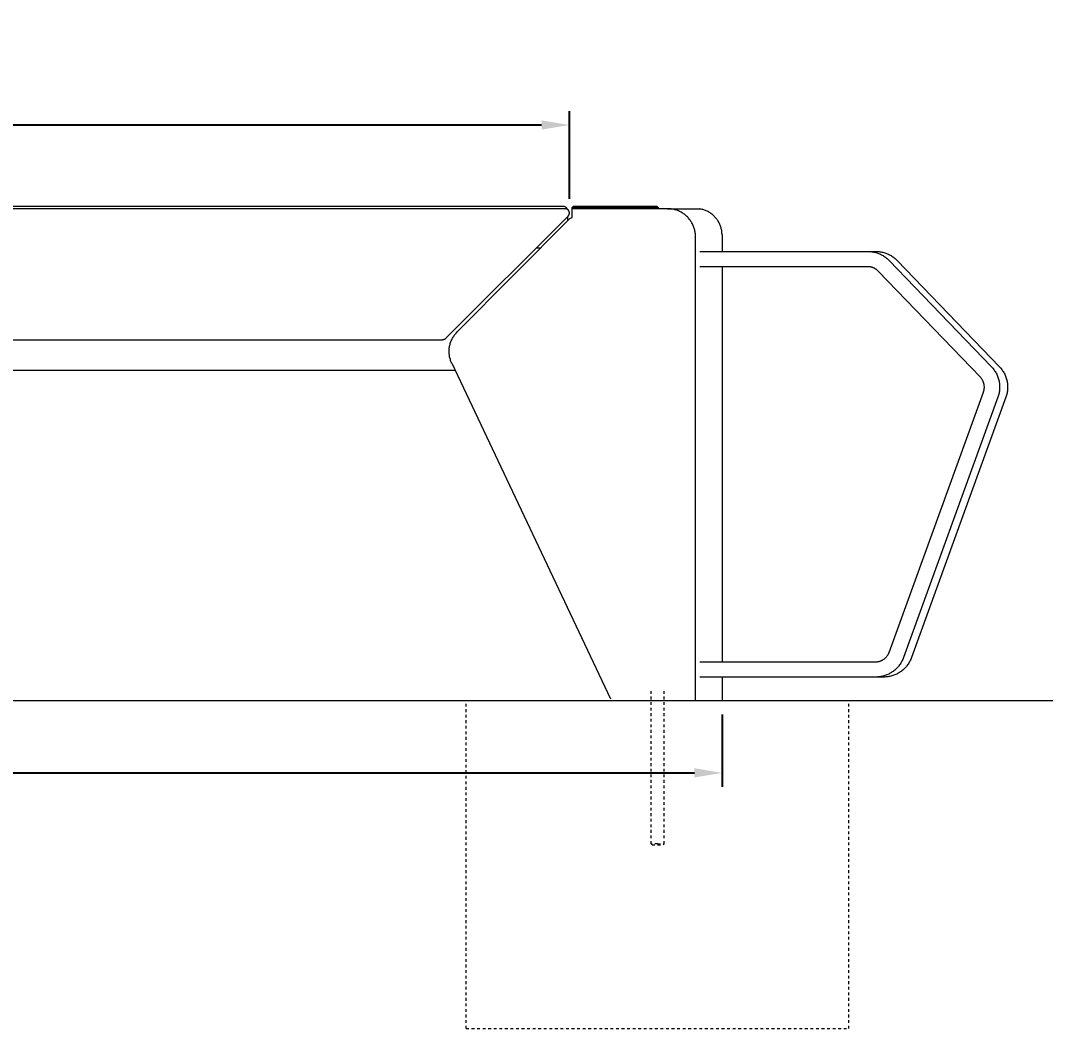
# Model space of a CAD drawing. Header units: inches. Extents: x -9 to 197, y 0 to 134.
# Drawn here: x 89.69 to 126.59, y 94.48 to 130.79 of the extents above; entities that cross this region are included whole.
import ezdxf

# ---------------------------------------------------------------- set-up
doc = ezdxf.new("R2010")
doc.units = ezdxf.units.IN
doc.linetypes.add('HIDDEN', pattern=[1.905, 1.27, -0.635])
for name, color, linetype, lineweight in [('ZANO_R', 7, 'Continuous', 0), ('ZANO_R_przerywana', 250, 'HIDDEN', 0), ('ZANO_W', 1, 'Continuous', 0)]:
    doc.layers.add(name, color=color, linetype=linetype, lineweight=lineweight)
doc.styles.get("Standard").update_dxf_attribs({"font": 'arial.ttf'})
doc.dimstyles.new('amerykanie', dxfattribs={"dimtxt": 50, "dimasz": 50, "dimexe": 0.5, "dimexo": 0.5, "dimgap": 1, "dimtad": 1, "dimdec": 0, "dimzin": 0, "dimlunit": 5, "dimtxsty": 'Standard', "dimcen": 0.09, "dimclrd": 1, "dimclre": 1, "dimclrt": 1, "dimazin": 0, "dimtfac": 1, "dimtdec": 0, "dimtmove": 0, "dimatfit": 3, "dimfxl": 1, "dimtzin": 0, "dimarcsym": 1})

# ---------------------------------------------------------------- blocks, each defined once
blk = doc.blocks.new('*D380')
at = {"layer": 'ZANO_W', "color": 1, "lineweight": -2}
for p, q in [((5.555, 105.792), (5.555, 103.187)), ((114.95, 105.792), (114.95, 103.187)), ((6.555, 103.687), (113.95, 103.687))]:
    blk.add_line(p, q, dxfattribs=at)
at = {"layer": 'ZANO_W', "color": 1}
for points in [[(6.555, 103.854), (6.555, 103.521), (5.555, 103.687)], [(113.95, 103.521), (113.95, 103.854), (114.95, 103.687)]]:
    blk.add_solid(points, dxfattribs=at)
at = {"layer": 'ZANO_W', "color": 1, "insert": (60.252, 105.028), "char_height": 1.625, "attachment_point": 5}
blk.add_mtext('109 3/8', dxfattribs=at)
blk = doc.blocks.new('*D383')
at = {"layer": 'ZANO_W', "color": 1, "lineweight": -2}
for p, q in [((11.08, 124.399), (11.08, 127.523)), ((109.45, 124.365), (109.45, 127.523)), ((12.08, 127.023), (108.45, 127.023))]:
    blk.add_line(p, q, dxfattribs=at)
at = {"layer": 'ZANO_W', "color": 1}
for points in [[(12.08, 127.19), (12.08, 126.856), (11.08, 127.023)], [(108.45, 126.856), (108.45, 127.19), (109.45, 127.023)]]:
    blk.add_solid(points, dxfattribs=at)
at = {"layer": 'ZANO_W', "color": 1, "insert": (60.265, 128.364), "char_height": 1.625, "attachment_point": 5}
blk.add_mtext('98 3/8', dxfattribs=at)
blk = doc.blocks.new('*D398')
at = {"layer": 'ZANO_W', "color": 1, "lineweight": -2}
blk.add_arc((156.245, 106.292), 5.938, 93.9709, 170.339, dxfattribs=at)
at = {"layer": 'ZANO_W', "color": 1}
for points in [[(155.831, 112.048), (155.836, 112.382), (156.834, 112.2)], [(150.225, 107.302), (150.557, 107.274), (150.307, 106.292)]]:
    blk.add_solid(points, dxfattribs=at)
at = {"layer": 'ZANO_W', "color": 1, "insert": (151.36, 111.687), "char_height": 1.625, "attachment_point": 5, "rotation": 42.155}
blk.add_mtext("95%%d41'", dxfattribs=at)

msp = doc.modelspace()

# ---------------------------------------------------------------- linework, layer by layer
at = {"layer": 'ZANO_R'}
for p, q in [((109.23097, 124.08774), (11.19509, 124.08774)), ((109.29301, 124.009), (11.23011, 124.009)), ((109.23634, 124.08765), (109.23097, 124.08774)), ((109.2417, 124.08738), (109.23634, 124.08765)), ((109.24705, 124.08692), (109.2417, 124.08738)), ((109.25238, 124.08628), (109.24705, 124.08692)), ((109.25769, 124.08546), (109.25238, 124.08628)), ((109.26296, 124.08446), (109.25769, 124.08546)), ((109.2682, 124.08328), (109.26296, 124.08446)), ((109.2734, 124.08192), (109.2682, 124.08328)), ((109.27854, 124.08038), (109.2734, 124.08192)), ((109.28363, 124.07868), (109.27854, 124.08038)), ((109.28866, 124.07679), (109.28363, 124.07868)), ((109.29362, 124.07474), (109.28866, 124.07679)), ((109.29839, 124.00891), (109.29301, 124.009)), ((109.29851, 124.07252), (109.29362, 124.07474)), ((109.30376, 124.00863), (109.29839, 124.00891)), ((109.30332, 124.07014), (109.29851, 124.07252)), ((109.30805, 124.06759), (109.30332, 124.07014)), ((109.30912, 124.00817), (109.30376, 124.00863)), ((109.31269, 124.06488), (109.30805, 124.06759)), ((109.31445, 124.00753), (109.30912, 124.00817)), ((109.31723, 124.06202), (109.31269, 124.06488)), ((109.31977, 124.00671), (109.31445, 124.00753)), ((109.32167, 124.059), (109.31723, 124.06202)), ((109.32505, 124.0057), (109.31977, 124.00671)), ((109.32601, 124.05584), (109.32167, 124.059)), ((109.3303, 124.00452), (109.32505, 124.0057)), ((109.33023, 124.05252), (109.32601, 124.05584)), ((109.33434, 124.04907), (109.33023, 124.05252)), ((109.3355, 124.00316), (109.3303, 124.00452)), ((109.33833, 124.04548), (109.33434, 124.04907)), ((109.34065, 124.00162), (109.3355, 124.00316)), ((109.3422, 124.04175), (109.33833, 124.04548)), ((109.34575, 123.9999), (109.34065, 124.00162)), ((109.34593, 124.03789), (109.3422, 124.04175)), ((109.35079, 123.99802), (109.34575, 123.9999)), ((109.34953, 124.03391), (109.34593, 124.03789)), ((109.353, 124.02981), (109.34953, 124.03391)), ((109.35575, 123.99596), (109.35079, 123.99802)), ((109.35632, 124.02559), (109.353, 124.02981)), ((109.3595, 124.02126), (109.35632, 124.02559)), ((109.36253, 124.01683), (109.3595, 124.02126)), ((109.3654, 124.0123), (109.36253, 124.01683)), ((109.36812, 124.00767), (109.3654, 124.0123)), ((109.37068, 124.00295), (109.36812, 124.00767)), ((109.37308, 123.99814), (109.37068, 124.00295)), ((109.37531, 123.99326), (109.37308, 123.99814)), ((109.54595, 124.04837), (109.58532, 124.08774)), ((109.74281, 124.04837), (109.54595, 124.04837)), ((109.54595, 124.009), (109.54595, 124.04837)), ((112.88952, 124.009), (109.54595, 124.009)), ((109.54595, 123.69402), (109.54595, 124.009)), ((109.74281, 124.08774), (109.58532, 124.08774)), ((112.23764, 124.08774), (109.74281, 124.08774)), ((112.23764, 124.04837), (109.74281, 124.04837)), ((112.39453, 124.08774), (112.23764, 124.08774)), ((112.43375, 124.04837), (112.23764, 124.04837)), ((112.60752, 124.08774), (112.39453, 124.08774)), ((112.64532, 124.04837), (112.43375, 124.04837)), ((112.64532, 124.05008), (112.60752, 124.08774)), ((112.64532, 124.05008), (112.64532, 124.04837)), ((112.64532, 124.04837), (112.64532, 124.009)), ((112.97696, 124.009), (112.88952, 124.009)), ((112.97696, 124.009), (114.00364, 124.009)), ((113.01168, 124.00867), (112.97696, 124.009)), ((113.04636, 124.00715), (113.01168, 124.00867)), ((113.08097, 124.00444), (113.04636, 124.00715)), ((113.11547, 124.00053), (113.08097, 124.00444)), ((113.14981, 123.99544), (113.11547, 124.00053)), ((114.00364, 124.009), (114.13048, 124.0004)), ((114.16237, 123.99546), (114.13048, 124.0004)), ((109.40437, 123.74015), (104.99472, 119.3305)), ((109.46055, 123.6599), (105.40962, 119.56743)), ((109.36065, 123.99373), (109.35575, 123.99596)), ((109.36546, 123.99134), (109.36065, 123.99373)), ((109.3702, 123.98879), (109.36546, 123.99134)), ((109.37484, 123.98607), (109.3702, 123.98879)), ((109.37938, 123.9832), (109.37484, 123.98607)), ((109.37737, 123.9883), (109.37531, 123.99326)), ((109.37927, 123.98328), (109.37737, 123.9883)), ((109.38361, 123.98064), (109.37913, 123.98366)), ((109.38383, 123.98017), (109.37938, 123.9832)), ((109.38799, 123.97747), (109.38361, 123.98064)), ((109.38817, 123.977), (109.38383, 123.98017)), ((109.39226, 123.97415), (109.38799, 123.97747)), ((109.3924, 123.97367), (109.38817, 123.977)), ((109.40482, 123.74015), (109.38846, 123.72379)), ((109.38846, 123.58708), (109.38846, 123.72424)), ((109.39641, 123.97069), (109.39226, 123.97415)), ((109.39651, 123.97021), (109.3924, 123.97367)), ((109.40044, 123.96708), (109.39641, 123.97069)), ((109.4005, 123.96661), (109.39651, 123.97021)), ((109.40435, 123.96334), (109.40044, 123.96708)), ((109.40437, 123.96287), (109.4005, 123.96661)), ((109.40812, 123.95947), (109.40435, 123.96334)), ((109.40811, 123.959), (109.40437, 123.96287)), ((109.40437, 123.74015), (109.40811, 123.74402)), ((109.40482, 123.74015), (109.40856, 123.74402)), ((109.41171, 123.95501), (109.40811, 123.959)), ((109.40811, 123.74402), (109.41171, 123.74801)), ((109.41176, 123.95547), (109.40812, 123.95947)), ((109.40856, 123.74402), (109.41216, 123.74801)), ((109.41517, 123.9509), (109.41171, 123.95501)), ((109.41171, 123.74801), (109.41517, 123.75212)), ((109.41526, 123.95135), (109.41176, 123.95547)), ((109.41216, 123.74801), (109.41562, 123.75212)), ((109.4185, 123.94667), (109.41517, 123.9509)), ((109.41517, 123.75212), (109.4185, 123.75635)), ((109.41861, 123.94711), (109.41526, 123.95135)), ((109.41562, 123.75212), (109.41895, 123.75635)), ((109.42167, 123.94233), (109.4185, 123.94667)), ((109.4185, 123.75635), (109.42167, 123.76069)), ((109.42182, 123.94276), (109.41861, 123.94711)), ((109.41895, 123.75635), (109.42212, 123.76069)), ((109.4247, 123.93788), (109.42167, 123.94233)), ((109.42167, 123.76069), (109.4247, 123.76514)), ((109.42488, 123.9383), (109.42182, 123.94276)), ((109.42212, 123.76069), (109.42515, 123.76514)), ((109.42757, 123.93334), (109.4247, 123.93788)), ((109.4247, 123.76514), (109.42757, 123.76968)), ((109.42778, 123.93374), (109.42488, 123.9383)), ((109.42515, 123.76514), (109.42802, 123.76968)), ((109.43029, 123.9287), (109.42757, 123.93334)), ((109.42757, 123.76968), (109.43029, 123.77432)), ((109.43052, 123.92908), (109.42778, 123.93374)), ((109.42802, 123.76968), (109.43074, 123.77432)), ((109.43284, 123.92396), (109.43029, 123.9287)), ((109.43029, 123.77432), (109.43284, 123.77906)), ((109.4331, 123.92433), (109.43052, 123.92908)), ((109.43074, 123.77432), (109.43329, 123.77906)), ((109.43523, 123.91915), (109.43284, 123.92396)), ((109.43284, 123.77906), (109.43523, 123.78387)), ((109.43552, 123.91949), (109.4331, 123.92433)), ((109.43329, 123.77906), (109.43568, 123.78387)), ((109.43746, 123.91425), (109.43523, 123.91915)), ((109.43523, 123.78387), (109.43746, 123.78877)), ((109.43777, 123.91457), (109.43552, 123.91949)), ((109.43568, 123.78387), (109.43791, 123.78877)), ((109.43952, 123.90929), (109.43746, 123.91425)), ((109.43746, 123.78877), (109.43952, 123.79374)), ((109.43985, 123.90958), (109.43777, 123.91457)), ((109.43791, 123.78877), (109.43997, 123.79374)), ((109.4414, 123.90425), (109.43952, 123.90929)), ((109.43952, 123.79374), (109.4414, 123.79877)), ((109.44176, 123.90452), (109.43985, 123.90958)), ((109.43997, 123.79374), (109.44185, 123.79877)), ((109.44312, 123.89915), (109.4414, 123.90425)), ((109.4414, 123.79877), (109.44312, 123.80387)), ((109.44349, 123.8994), (109.44176, 123.90452)), ((109.44185, 123.79877), (109.44357, 123.80387)), ((109.44466, 123.894), (109.44312, 123.89915)), ((109.44312, 123.80387), (109.44466, 123.80902)), ((109.44504, 123.89422), (109.44349, 123.8994)), ((109.44357, 123.80387), (109.44511, 123.80902)), ((109.44602, 123.8888), (109.44466, 123.894)), ((109.44466, 123.80902), (109.44602, 123.81422)), ((109.44642, 123.889), (109.44504, 123.89422)), ((109.44511, 123.80902), (109.44647, 123.81422)), ((109.4472, 123.88355), (109.44602, 123.8888)), ((109.44602, 123.81422), (109.4472, 123.81947)), ((109.44762, 123.88372), (109.44642, 123.889)), ((109.44647, 123.81422), (109.44765, 123.81947)), ((109.44821, 123.87827), (109.4472, 123.88355)), ((109.4472, 123.81947), (109.44821, 123.82475)), ((109.44863, 123.87841), (109.44762, 123.88372)), ((109.44765, 123.81947), (109.44866, 123.82475)), ((109.44903, 123.87295), (109.44821, 123.87827)), ((109.44821, 123.82475), (109.44903, 123.83007)), ((109.44946, 123.87307), (109.44863, 123.87841)), ((109.44866, 123.82475), (109.44948, 123.83007)), ((109.44967, 123.86762), (109.44903, 123.87295)), ((109.44903, 123.83007), (109.44967, 123.8354)), ((109.45011, 123.8677), (109.44946, 123.87307)), ((109.44948, 123.83007), (109.45012, 123.8354)), ((109.45013, 123.86226), (109.44967, 123.86762)), ((109.44967, 123.8354), (109.45013, 123.84076)), ((109.45058, 123.86232), (109.45011, 123.8677)), ((109.45012, 123.8354), (109.45058, 123.84076)), ((109.45041, 123.85689), (109.45013, 123.86226)), ((109.45013, 123.84076), (109.45041, 123.84613)), ((109.4505, 123.85151), (109.45041, 123.85689)), ((109.45041, 123.84613), (109.4505, 123.85151)), ((109.45085, 123.85692), (109.45058, 123.86232)), ((109.45058, 123.84076), (109.45086, 123.84613)), ((109.45095, 123.85151), (109.45085, 123.85692)), ((109.45086, 123.84613), (109.45095, 123.85151)), ((109.46055, 123.6599), (109.54595, 123.69402)), ((113.18395, 123.98917), (113.14981, 123.99544)), ((113.21786, 123.98172), (113.18395, 123.98917)), ((113.25149, 123.97311), (113.21786, 123.98172)), ((113.2848, 123.96334), (113.25149, 123.97311)), ((113.31776, 123.95243), (113.2848, 123.96334)), ((113.35032, 123.94039), (113.31776, 123.95243)), ((113.38245, 123.92724), (113.35032, 123.94039)), ((113.4141, 123.91298), (113.38245, 123.92724)), ((113.44525, 123.89764), (113.4141, 123.91298)), ((113.47585, 123.88124), (113.44525, 123.89764)), ((113.50586, 123.8638), (113.47585, 123.88124)), ((113.53525, 123.84532), (113.50586, 123.8638)), ((113.56399, 123.82585), (113.53525, 123.84532)), ((113.59205, 123.8054), (113.56399, 123.82585)), ((113.61937, 123.78399), (113.59205, 123.8054)), ((113.64595, 123.76165), (113.61937, 123.78399)), ((113.67174, 123.73841), (113.64595, 123.76165)), ((113.69671, 123.7143), (113.67174, 123.73841)), ((113.72084, 123.68933), (113.69671, 123.7143)), ((113.74409, 123.66356), (113.72084, 123.68933)), ((113.76644, 123.63699), (113.74409, 123.66356)), ((113.78786, 123.60967), (113.76644, 123.63699)), ((114.19407, 123.98943), (114.16237, 123.99546)), ((114.22554, 123.98232), (114.19407, 123.98943)), ((114.25676, 123.97414), (114.22554, 123.98232)), ((114.28768, 123.9649), (114.25676, 123.97414)), ((114.31826, 123.95461), (114.28768, 123.9649)), ((114.34848, 123.94328), (114.31826, 123.95461)), ((114.37829, 123.93093), (114.34848, 123.94328)), ((114.40766, 123.91756), (114.37829, 123.93093)), ((114.43655, 123.90321), (114.40766, 123.91756)), ((114.46495, 123.88787), (114.43655, 123.90321)), ((114.4928, 123.87157), (114.46495, 123.88787)), ((114.52007, 123.85433), (114.4928, 123.87157)), ((114.54675, 123.83617), (114.52007, 123.85433)), ((114.57279, 123.81711), (114.54675, 123.83617)), ((114.59816, 123.79718), (114.57279, 123.81711)), ((114.62284, 123.77638), (114.59816, 123.79718)), ((114.64679, 123.75476), (114.62284, 123.77638)), ((114.66999, 123.73233), (114.64679, 123.75476)), ((114.69241, 123.70913), (114.66999, 123.73233)), ((114.71403, 123.68517), (114.69241, 123.70913)), ((114.73481, 123.66049), (114.71403, 123.68517)), ((114.75474, 123.63511), (114.73481, 123.66049)), ((114.77379, 123.60907), (114.75474, 123.63511)), ((113.80832, 123.58163), (113.78786, 123.60967)), ((113.82781, 123.5529), (113.80832, 123.58163)), ((113.84629, 123.52351), (113.82781, 123.5529)), ((113.86375, 123.4935), (113.84629, 123.52351)), ((113.88017, 123.46291), (113.86375, 123.4935)), ((113.89552, 123.43178), (113.88017, 123.46291)), ((113.90979, 123.40013), (113.89552, 123.43178)), ((113.92296, 123.36801), (113.90979, 123.40013)), ((113.93501, 123.33545), (113.92296, 123.36801)), ((113.94593, 123.3025), (113.93501, 123.33545)), ((113.95572, 123.26919), (113.94593, 123.3025)), ((113.96434, 123.23556), (113.95572, 123.26919)), ((114.79195, 123.58239), (114.77379, 123.60907)), ((114.80918, 123.5551), (114.79195, 123.58239)), ((114.82547, 123.52725), (114.80918, 123.5551)), ((114.8408, 123.49885), (114.82547, 123.52725)), ((114.85515, 123.46995), (114.8408, 123.49885)), ((114.8685, 123.44058), (114.85515, 123.46995)), ((114.88085, 123.41076), (114.8685, 123.44058)), ((114.89217, 123.38055), (114.88085, 123.41076)), ((114.90245, 123.34996), (114.89217, 123.38055)), ((114.91168, 123.31904), (114.90245, 123.34996)), ((114.91985, 123.28782), (114.91168, 123.31904)), ((114.92695, 123.25634), (114.91985, 123.28782)), ((113.9718, 123.20166), (113.96434, 123.23556)), ((113.97809, 123.16751), (113.9718, 123.20166)), ((113.9832, 123.13318), (113.97809, 123.16751)), ((113.98712, 123.09868), (113.9832, 123.13318)), ((113.98985, 123.06407), (113.98712, 123.09868)), ((113.98985, 106.29167), (113.98985, 123.06407)), ((114.93297, 123.22464), (114.92695, 123.25634)), ((114.93791, 123.19275), (114.93297, 123.22464)), ((114.94175, 123.16071), (114.93791, 123.19275)), ((114.9445, 123.12856), (114.94175, 123.16071)), ((114.94614, 123.09634), (114.9445, 123.12856)), ((114.94669, 123.06407), (114.94614, 123.09634)), ((114.95029, 123.06407), (114.94669, 123.06407)), ((114.95029, 123.06407), (114.95029, 122.46697)), ((108.4031, 122.59161), (108.25583, 122.59161)), ((114.14101, 122.46697), (120.20265, 122.46697)), ((120.20265, 122.46697), (120.23815, 122.46637)), ((120.21546, 122.467), (120.4909, 122.467)), ((120.23815, 122.46637), (120.2736, 122.46457)), ((120.2736, 122.46457), (120.30898, 122.46159)), ((120.30898, 122.46159), (120.34423, 122.45743)), ((120.34423, 122.45743), (120.37933, 122.45208)), ((120.37933, 122.45208), (120.41422, 122.44556)), ((120.41422, 122.44556), (120.44888, 122.43787)), ((120.44888, 122.43787), (120.48326, 122.42903)), ((120.48326, 122.42903), (120.51733, 122.41904)), ((120.4909, 122.467), (120.52639, 122.46639)), ((120.51733, 122.41904), (120.55104, 122.40791)), ((120.52639, 122.46639), (120.56185, 122.4646)), ((120.55104, 122.40791), (120.58436, 122.39566)), ((120.56185, 122.4646), (120.59722, 122.46162)), ((120.58436, 122.39566), (120.61725, 122.3823)), ((120.59722, 122.46162), (120.63248, 122.45745)), ((120.61725, 122.3823), (120.64967, 122.36784)), ((120.63248, 122.45745), (120.66757, 122.45211)), ((120.64967, 122.36784), (120.68159, 122.3523)), ((120.66757, 122.45211), (120.70247, 122.44559)), ((120.68159, 122.3523), (120.71297, 122.3357)), ((120.70247, 122.44559), (120.73713, 122.4379)), ((120.71297, 122.3357), (120.74378, 122.31806)), ((120.73713, 122.4379), (120.77151, 122.42906)), ((120.74378, 122.31806), (120.77397, 122.2994)), ((120.77151, 122.42906), (120.80557, 122.41906)), ((120.77397, 122.2994), (120.80353, 122.27973)), ((120.80353, 122.27973), (120.83241, 122.25909)), ((120.80557, 122.41906), (120.83928, 122.40794)), ((120.83241, 122.25909), (120.86058, 122.23748)), ((120.83928, 122.40794), (120.8726, 122.39568)), ((120.86058, 122.23748), (120.88801, 122.21495)), ((120.8726, 122.39568), (120.90549, 122.38232)), ((120.88801, 122.21495), (120.91467, 122.19151)), ((120.90549, 122.38232), (120.93791, 122.36786)), ((120.91467, 122.19151), (120.94052, 122.16718)), ((120.93791, 122.36786), (120.96983, 122.35233)), ((120.94052, 122.16718), (120.96555, 122.14201)), ((120.96983, 122.35233), (121.00121, 122.33573)), ((121.00121, 122.33573), (121.03202, 122.31809)), ((121.03202, 122.31809), (121.06222, 122.29942)), ((121.06222, 122.29942), (121.09177, 122.27976)), ((121.09177, 122.27976), (121.12065, 122.25911)), ((121.12065, 122.25911), (121.14882, 122.23751)), ((121.14882, 122.23751), (121.17625, 122.21497)), ((121.17625, 122.21497), (121.20291, 122.19153)), ((121.20291, 122.19153), (121.22877, 122.16721)), ((121.22877, 122.16721), (121.2538, 122.14203)), ((120.20265, 121.91577), (114.14102, 121.91577)), ((114.95029, 121.91577), (114.95029, 107.6895)), ((120.21967, 121.91547), (120.20265, 121.91577)), ((120.23667, 121.91461), (120.21967, 121.91547)), ((120.25362, 121.91317), (120.23667, 121.91461)), ((120.27052, 121.91117), (120.25362, 121.91317)), ((120.28735, 121.9086), (120.27052, 121.91117)), ((120.30408, 121.90547), (120.28735, 121.9086)), ((120.32069, 121.90178), (120.30408, 121.90547)), ((120.33717, 121.89754), (120.32069, 121.90178)), ((120.3535, 121.89274), (120.33717, 121.89754)), ((120.36966, 121.8874), (120.3535, 121.89274)), ((120.38563, 121.88153), (120.36966, 121.8874)), ((120.40139, 121.87511), (120.38563, 121.88153)), ((120.41693, 121.86818), (120.40139, 121.87511)), ((120.43223, 121.86072), (120.41693, 121.86818)), ((120.44727, 121.85276), (120.43223, 121.86072)), ((120.46204, 121.8443), (120.44727, 121.85276)), ((120.47651, 121.83535), (120.46204, 121.8443)), ((120.49068, 121.82591), (120.47651, 121.83535)), ((120.50452, 121.81601), (120.49068, 121.82591)), ((120.51802, 121.80565), (120.50452, 121.81601)), ((120.53116, 121.79484), (120.51802, 121.80565)), ((120.54394, 121.7836), (120.53116, 121.79484)), ((120.96555, 122.14201), (124.64416, 118.3182)), ((121.2538, 122.14203), (124.9324, 118.31823)), ((120.55633, 121.77193), (120.54394, 121.7836)), ((120.56832, 121.75986), (120.55633, 121.77193)), ((124.24693, 117.93605), (120.56832, 121.75986)), ((15.63975, 119.28438), (104.88336, 119.28438)), ((104.88874, 119.28447), (104.88336, 119.28438)), ((104.89411, 119.28474), (104.88874, 119.28447)), ((104.89947, 119.2852), (104.89411, 119.28474)), ((104.90481, 119.28584), (104.89947, 119.2852)), ((104.91012, 119.28667), (104.90481, 119.28584)), ((104.91541, 119.28767), (104.91012, 119.28667)), ((104.92065, 119.28885), (104.91541, 119.28767)), ((104.92585, 119.29022), (104.92065, 119.28885)), ((104.93101, 119.29176), (104.92585, 119.29022)), ((104.93263, 119.29228), (104.9289, 119.2911)), ((104.9361, 119.29347), (104.93101, 119.29176)), ((104.93633, 119.29355), (104.93263, 119.29228)), ((104.94114, 119.29536), (104.9361, 119.29347)), ((104.94611, 119.29741), (104.94114, 119.29536)), ((104.951, 119.29964), (104.94611, 119.29741)), ((104.95582, 119.30203), (104.951, 119.29964)), ((104.96055, 119.30459), (104.95582, 119.30203)), ((104.96519, 119.3073), (104.96055, 119.30459)), ((104.96974, 119.31018), (104.96519, 119.3073)), ((104.97418, 119.3132), (104.96974, 119.31018)), ((104.97852, 119.31638), (104.97418, 119.3132)), ((104.98275, 119.3197), (104.97852, 119.31638)), ((104.98687, 119.32316), (104.98275, 119.3197)), ((104.99086, 119.32677), (104.98687, 119.32316)), ((104.99472, 119.3305), (104.99086, 119.32677)), ((105.17377, 119.1884), (105.18557, 119.22096)), ((105.18557, 119.22096), (105.19849, 119.25309)), ((105.19849, 119.25309), (105.21253, 119.28475)), ((105.21253, 119.28475), (105.22766, 119.3159)), ((105.22766, 119.3159), (105.24387, 119.34651)), ((105.24387, 119.34651), (105.26113, 119.37654)), ((105.26113, 119.37654), (105.27943, 119.40594)), ((105.27943, 119.40594), (105.29874, 119.43469)), ((105.29874, 119.43469), (105.31904, 119.46275)), ((105.31904, 119.46275), (105.3403, 119.49009)), ((105.3403, 119.49009), (105.3625, 119.51667)), ((105.3625, 119.51667), (105.38562, 119.54246)), ((105.38562, 119.54246), (105.40962, 119.56743)), ((105.12017, 118.88262), (105.12135, 118.91723)), ((105.12019, 118.84798), (105.12017, 118.88262)), ((105.12142, 118.81337), (105.12019, 118.84798)), ((105.12135, 118.91723), (105.12374, 118.95178)), ((105.12374, 118.95178), (105.12733, 118.98623)), ((105.12733, 118.98623), (105.13212, 119.02053)), ((105.13212, 119.02053), (105.1381, 119.05464)), ((105.1381, 119.05464), (105.14527, 119.08853)), ((105.14527, 119.08853), (105.1536, 119.12214)), ((105.1536, 119.12214), (105.16311, 119.15544)), ((105.16311, 119.15544), (105.17377, 119.1884)), ((105.12385, 118.77882), (105.12142, 118.81337)), ((105.12748, 118.74438), (105.12385, 118.77882)), ((105.13231, 118.71009), (105.12748, 118.74438)), ((105.13833, 118.67598), (105.13231, 118.71009)), ((105.14554, 118.6421), (105.13833, 118.67598)), ((105.15392, 118.6085), (105.14554, 118.6421)), ((105.16346, 118.57521), (105.15392, 118.6085)), ((105.17416, 118.54227), (105.16346, 118.57521)), ((105.186, 118.50972), (105.17416, 118.54227)), ((105.19897, 118.47761), (105.186, 118.50972)), ((105.21304, 118.44596), (105.19897, 118.47761)), ((105.33795, 118.18197), (15.16685, 118.18197)), ((105.21304, 118.44596), (110.93279, 106.35716)), ((124.64416, 118.3182), (124.66937, 118.29103)), ((124.66937, 118.29103), (124.69362, 118.26301)), ((124.69362, 118.26301), (124.71689, 118.23415)), ((124.71689, 118.23415), (124.73913, 118.20451)), ((124.73913, 118.20451), (124.76033, 118.1741)), ((124.76033, 118.1741), (124.78046, 118.14298)), ((124.78046, 118.14298), (124.7995, 118.11118)), ((124.7995, 118.11118), (124.81742, 118.07874)), ((124.9324, 118.31823), (124.95761, 118.29106)), ((124.95761, 118.29106), (124.98187, 118.26303)), ((124.98187, 118.26303), (125.00513, 118.23418)), ((125.00513, 118.23418), (125.02738, 118.20453)), ((125.02738, 118.20453), (125.04858, 118.17413)), ((125.04858, 118.17413), (125.06871, 118.14301)), ((125.06871, 118.14301), (125.08774, 118.11121)), ((125.08774, 118.11121), (125.10566, 118.07876)), ((124.25908, 117.92295), (124.24693, 117.93605)), ((124.27078, 117.90942), (124.25908, 117.92295)), ((124.28199, 117.8955), (124.27078, 117.90942)), ((124.29272, 117.88119), (124.28199, 117.8955)), ((124.30294, 117.86652), (124.29272, 117.88119)), ((124.31264, 117.85151), (124.30294, 117.86652)), ((124.32182, 117.83616), (124.31264, 117.85151)), ((124.33045, 117.82051), (124.32182, 117.83616)), ((124.33854, 117.80456), (124.33045, 117.82051)), ((124.34607, 117.78835), (124.33854, 117.80456)), ((124.35303, 117.77188), (124.34607, 117.78835)), ((124.35941, 117.75518), (124.35303, 117.77188)), ((124.36521, 117.73826), (124.35941, 117.75518)), ((124.37041, 117.72116), (124.36521, 117.73826)), ((124.81742, 118.07874), (124.83419, 118.04569)), ((124.83419, 118.04569), (124.84981, 118.01207)), ((124.84981, 118.01207), (124.86425, 117.97794)), ((124.86425, 117.97794), (124.87749, 117.94332)), ((124.87749, 117.94332), (124.88952, 117.90826)), ((124.88952, 117.90826), (124.90033, 117.87281)), ((124.90033, 117.87281), (124.90989, 117.837)), ((124.90989, 117.837), (124.9182, 117.80088)), ((124.9182, 117.80088), (124.92525, 117.76449)), ((124.92525, 117.76449), (124.93103, 117.72788)), ((124.93103, 117.72788), (124.93554, 117.69109)), ((125.10566, 118.07876), (125.12244, 118.04571)), ((125.12244, 118.04571), (125.13806, 118.0121)), ((125.13806, 118.0121), (125.15249, 117.97796)), ((125.15249, 117.97796), (125.16574, 117.94334)), ((125.16574, 117.94334), (125.17777, 117.90829)), ((125.17777, 117.90829), (125.18857, 117.87283)), ((125.18857, 117.87283), (125.19814, 117.83702)), ((125.19814, 117.83702), (125.20645, 117.8009)), ((125.20645, 117.8009), (125.2135, 117.76452)), ((125.2135, 117.76452), (125.21928, 117.7279)), ((125.21928, 117.7279), (125.22378, 117.69112)), ((120.95882, 108.02596), (124.35931, 117.40475)), ((124.35931, 117.40475), (124.36511, 117.42166)), ((124.36511, 117.42166), (124.37033, 117.43876)), ((124.37033, 117.43876), (124.37495, 117.45603)), ((124.37502, 117.70388), (124.37041, 117.72116)), ((124.37495, 117.45603), (124.37896, 117.47346)), ((124.37902, 117.68646), (124.37502, 117.70388)), ((124.37896, 117.47346), (124.38237, 117.49101)), ((124.38242, 117.66891), (124.37902, 117.68646)), ((124.38237, 117.49101), (124.38516, 117.50867)), ((124.3852, 117.65124), (124.38242, 117.66891)), ((124.38516, 117.50867), (124.38734, 117.52641)), ((124.38737, 117.6335), (124.3852, 117.65124)), ((124.38734, 117.52641), (124.38889, 117.54422)), ((124.38891, 117.61569), (124.38737, 117.6335)), ((124.38889, 117.54422), (124.38983, 117.56208)), ((124.38984, 117.59783), (124.38891, 117.61569)), ((124.38983, 117.56208), (124.39015, 117.57995)), ((124.39015, 117.57995), (124.38984, 117.59783)), ((124.91821, 117.35931), (124.9099, 117.32319)), ((124.92526, 117.3957), (124.91821, 117.35931)), ((124.93104, 117.43231), (124.92526, 117.3957)), ((124.93554, 117.4691), (124.93104, 117.43231)), ((124.93554, 117.69109), (124.93876, 117.65417)), ((124.93876, 117.50602), (124.93554, 117.4691)), ((124.93876, 117.65417), (124.94069, 117.61715)), ((124.94069, 117.54304), (124.93876, 117.50602)), ((124.94069, 117.61715), (124.94134, 117.58009)), ((124.94134, 117.58009), (124.94069, 117.54304)), ((125.20645, 117.35933), (125.19814, 117.32321)), ((125.2135, 117.39572), (125.20645, 117.35933)), ((125.21928, 117.43233), (125.2135, 117.39572)), ((125.22379, 117.46912), (125.21928, 117.43233)), ((125.22378, 117.69112), (125.227, 117.65419)), ((125.227, 117.50605), (125.22379, 117.46912)), ((125.227, 117.65419), (125.22894, 117.61718)), ((125.22894, 117.54306), (125.227, 117.50605)), ((125.22894, 117.61718), (125.22958, 117.58012)), ((125.22958, 117.58012), (125.22894, 117.54306)), ((124.8775, 117.21687), (121.47702, 107.83808)), ((125.16575, 117.21689), (121.76526, 107.8381)), ((124.88953, 117.25193), (124.8775, 117.21687)), ((124.90034, 117.28738), (124.88953, 117.25193)), ((124.9099, 117.32319), (124.90034, 117.28738)), ((125.17778, 117.25195), (125.16575, 117.21689)), ((125.18858, 117.28741), (125.17778, 117.25195)), ((125.19814, 117.32321), (125.18858, 117.28741)), ((120.73591, 107.75854), (120.75111, 107.76774)), ((120.75111, 107.76774), (120.76597, 107.77746)), ((120.76597, 107.77746), (120.78049, 107.7877)), ((120.78049, 107.7877), (120.79464, 107.79844)), ((120.79464, 107.79844), (120.80841, 107.80966)), ((120.80841, 107.80966), (120.82178, 107.82136)), ((120.82178, 107.82136), (120.83474, 107.83352)), ((120.83474, 107.83352), (120.84726, 107.84612)), ((120.84726, 107.84612), (120.85933, 107.85916)), ((120.85933, 107.85916), (120.87094, 107.8726)), ((120.87094, 107.8726), (120.88207, 107.88644)), ((120.88207, 107.88644), (120.89272, 107.90066)), ((120.89272, 107.90066), (120.90286, 107.91525)), ((120.90286, 107.91525), (120.91249, 107.93018)), ((120.91249, 107.93018), (120.92159, 107.94544)), ((120.92159, 107.94544), (120.93015, 107.961)), ((120.93015, 107.961), (120.93816, 107.97686)), ((120.93816, 107.97686), (120.94562, 107.99298)), ((120.94562, 107.99298), (120.95251, 108.00936)), ((120.95251, 108.00936), (120.95882, 108.02596)), ((121.44945, 107.76942), (121.43389, 107.73586)), ((121.46383, 107.80351), (121.44945, 107.76942)), ((121.47702, 107.83808), (121.46383, 107.80351)), ((121.7377, 107.76945), (121.72214, 107.73588)), ((121.75208, 107.80353), (121.7377, 107.76945)), ((121.76526, 107.8381), (121.75208, 107.80353)), ((114.14121, 107.6895), (120.48079, 107.6895)), ((120.48079, 107.6895), (120.48167, 107.6895)), ((120.48167, 107.6895), (120.49943, 107.68987)), ((120.49943, 107.68987), (120.51716, 107.69086)), ((120.51716, 107.69086), (120.53486, 107.69247)), ((120.53486, 107.69247), (120.55248, 107.6947)), ((120.55248, 107.6947), (120.57002, 107.69753)), ((120.57002, 107.69753), (120.58744, 107.70098)), ((120.58744, 107.70098), (120.60474, 107.70504)), ((120.60474, 107.70504), (120.62188, 107.70969)), ((120.62188, 107.70969), (120.63886, 107.71494)), ((120.63886, 107.71494), (120.65563, 107.72078)), ((120.65563, 107.72078), (120.6722, 107.7272)), ((120.6722, 107.7272), (120.68853, 107.7342)), ((120.68853, 107.7342), (120.7046, 107.74176)), ((120.7046, 107.74176), (120.7204, 107.74988)), ((120.7204, 107.74988), (120.73591, 107.75854)), ((121.1912, 107.41227), (121.16333, 107.38793)), ((121.2182, 107.43756), (121.1912, 107.41227)), ((121.2443, 107.46378), (121.2182, 107.43756)), ((121.26947, 107.4909), (121.2443, 107.46378)), ((121.29368, 107.51887), (121.26947, 107.4909)), ((121.31689, 107.54768), (121.29368, 107.51887)), ((121.33909, 107.57727), (121.31689, 107.54768)), ((121.36024, 107.60763), (121.33909, 107.57727)), ((121.38032, 107.6387), (121.36024, 107.60763)), ((121.39931, 107.67046), (121.38032, 107.6387)), ((121.41717, 107.70285), (121.39931, 107.67046)), ((121.43389, 107.73586), (121.41717, 107.70285)), ((121.47944, 107.41229), (121.45158, 107.38795)), ((121.50644, 107.43758), (121.47944, 107.41229)), ((121.53254, 107.4638), (121.50644, 107.43758)), ((121.55771, 107.49092), (121.53254, 107.4638)), ((121.58192, 107.5189), (121.55771, 107.49092)), ((121.60514, 107.5477), (121.58192, 107.5189)), ((121.62733, 107.5773), (121.60514, 107.5477)), ((121.64849, 107.60765), (121.62733, 107.5773)), ((121.66857, 107.63873), (121.64849, 107.60765)), ((121.68755, 107.67048), (121.66857, 107.63873)), ((121.70541, 107.70288), (121.68755, 107.67048)), ((121.72214, 107.73588), (121.70541, 107.70288)), ((120.48079, 107.1383), (114.14122, 107.1383)), ((114.95029, 107.1383), (114.95029, 106.29167)), ((120.48262, 107.1383), (120.48079, 107.1383)), ((120.51961, 107.13904), (120.48262, 107.1383)), ((120.76904, 107.13832), (120.48262, 107.13832)), ((120.55655, 107.14107), (120.51961, 107.13904)), ((120.5934, 107.14438), (120.55655, 107.14107)), ((120.63011, 107.14898), (120.5934, 107.14438)), ((120.66663, 107.15486), (120.63011, 107.14898)), ((120.70293, 107.16201), (120.66663, 107.15486)), ((120.73896, 107.17042), (120.70293, 107.16201)), ((120.77467, 107.18008), (120.73896, 107.17042)), ((120.77086, 107.13832), (120.76904, 107.13832)), ((120.80785, 107.13906), (120.77086, 107.13832)), ((120.81003, 107.19099), (120.77467, 107.18008)), ((120.84479, 107.14109), (120.80785, 107.13906)), ((120.84498, 107.20312), (120.81003, 107.19099)), ((120.88164, 107.14441), (120.84479, 107.14109)), ((120.87949, 107.21646), (120.84498, 107.20312)), ((120.91351, 107.231), (120.87949, 107.21646)), ((120.91835, 107.14901), (120.88164, 107.14441)), ((120.947, 107.24671), (120.91351, 107.231)), ((120.95488, 107.15489), (120.91835, 107.14901)), ((120.97992, 107.26359), (120.947, 107.24671)), ((120.99118, 107.16203), (120.95488, 107.15489)), ((121.01224, 107.2816), (120.97992, 107.26359)), ((121.02721, 107.17045), (120.99118, 107.16203)), ((121.04391, 107.30073), (121.01224, 107.2816)), ((121.06292, 107.18011), (121.02721, 107.17045)), ((121.07489, 107.32095), (121.04391, 107.30073)), ((121.09827, 107.19101), (121.06292, 107.18011)), ((121.10514, 107.34224), (121.07489, 107.32095)), ((121.13322, 107.20314), (121.09827, 107.19101)), ((121.13464, 107.36458), (121.10514, 107.34224)), ((121.16773, 107.21648), (121.13322, 107.20314)), ((121.16333, 107.38793), (121.13464, 107.36458)), ((121.20175, 107.23102), (121.16773, 107.21648)), ((121.23524, 107.24674), (121.20175, 107.23102)), ((121.26817, 107.26361), (121.23524, 107.24674)), ((121.30048, 107.28162), (121.26817, 107.26361)), ((121.33215, 107.30075), (121.30048, 107.28162)), ((121.36313, 107.32098), (121.33215, 107.30075)), ((121.39339, 107.34227), (121.36313, 107.32098)), ((121.42288, 107.3646), (121.39339, 107.34227)), ((121.45158, 107.38795), (121.42288, 107.3646)), ((105.73002, 106.29167), (119.51016, 106.29167))]:
    msp.add_line(p, q, dxfattribs=at)
msp.add_lwpolyline([(-5.62303, 106.29167), (192.32548, 106.29167)], dxfattribs=at)
at = {"layer": 'ZANO_R_przerywana', "ltscale": 0.05}
for p, q in [((112.38867, 101.13254), (112.38867, 106.68933)), ((112.86113, 101.13254), (112.86113, 106.68933)), ((105.73002, 94.48012), (105.73002, 106.29167)), ((119.51016, 94.48012), (119.51016, 106.29167)), ((112.42662, 101.09459), (112.38867, 101.13254)), ((112.6249, 101.13254), (112.38867, 101.13254)), ((112.6249, 101.13254), (112.86113, 101.13254)), ((112.82317, 101.09459), (112.86113, 101.13254)), ((112.42662, 101.09459), (112.6249, 101.09459)), ((112.6249, 101.09459), (112.82317, 101.09459)), ((105.73002, 94.48012), (119.51016, 94.48012))]:
    msp.add_line(p, q, dxfattribs=at)

# ---------------------------------------------------------------- dimensions: what is measured, and where the dimension line sits
at = {"layer": 'ZANO_W'}
for base, p1, p2, picture, middle in [((109.45034, 127.02313), (11.08, 123.89915), (109.45034, 123.86501), '*D383', (60.26517, 128.3639)), ((114.95029, 103.68723), (5.55452, 106.29167), (114.95029, 106.29167), '*D380', (60.2524, 105.02799))]:
    dim = msp.add_linear_dim(base=base, p1=p1, p2=p2, dimstyle='amerykanie', override={"dimtxt": 1.625, "dimasz": 1, "dimgap": 0.5, "dimdec": 4, "dimaunit": 1, "dimadec": 1, "dimtdec": 4, "dimtmove": 1, "dimfrac": 2}, dxfattribs=at)
    dim.commit()
    dim.dimension.update_dxf_attribs({"geometry": picture, "text_midpoint": middle})
dim = msp.add_angular_dim_2l(base=(153.62268, 111.61897), line1=((-1.70141, 106.29167), (190.28727, 106.29167)), line2=((156.24739, 106.31761), (157.97255, 123.63182)), dimstyle='amerykanie', override={"dimtxt": 1.625, "dimasz": 1, "dimgap": 0.5, "dimdec": 4, "dimaunit": 1, "dimadec": 1, "dimtdec": 4, "dimtmove": 1, "dimfrac": 2}, dxfattribs=at)
dim.commit()
dim.dimension.update_dxf_attribs({"geometry": '*D398', "text_midpoint": (151.36035, 111.68698)})

doc.saveas('drawing.dxf')
